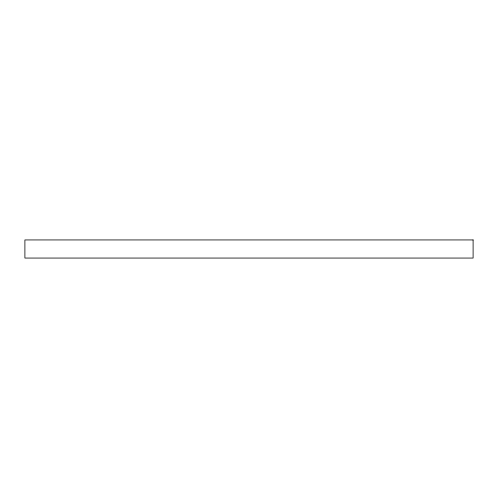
<?xml version="1.0" encoding="UTF-8"?>
<svg xmlns="http://www.w3.org/2000/svg" width="498" height="498" viewBox="0 0 498 498"><rect width="100%" height="100%" fill="white"/><g stroke="black" fill="none" stroke-linecap="round" stroke-linejoin="round"><path stroke-width="0.75" d="M473.1 239.943L24.9 239.943L24.9 258.057L473.1 258.057L473.1 239.943"/></g></svg>
